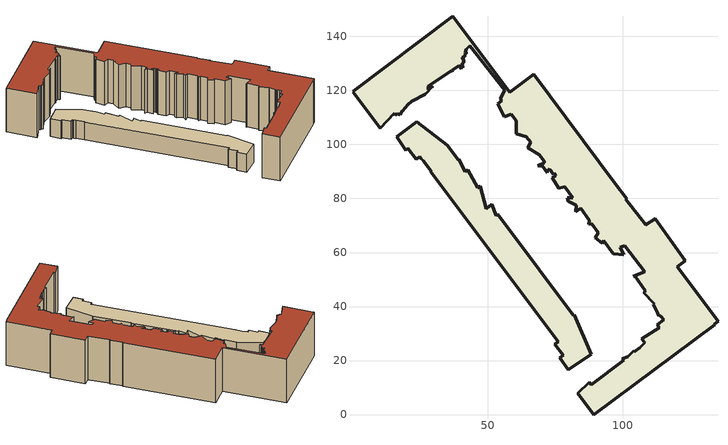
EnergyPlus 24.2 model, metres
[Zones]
Zone_0599100100002320
 floor ground (C_G): 37.06,147.4 58.08,119.32 67.09,126.06 97.27,85.51 97.14,85.42 101.45,79.89 101.1,79.68 108.52,70.23 111.9,72.58 123.11,56.96 120.15,54.76 135.22,34.52 133.87,33.5 134.01,33.33 89.3,0 83.35,7.97 87.58,11.99 88.28,11.01 100.24,20.09 99.86,20.6 101.75,21.34 103.99,23.59 104.29,23.19 106.29,24.82 108.13,26.66 107.03,28.13 113.55,32.17 112.77,33.32 115.11,35.06 114.24,36.24 113.55,36.82 113.31,36.58 112.97,37.31 112.81,37.45 112.9,37.48 111.31,40.9 111.53,41.07 111.5,41.15 107.69,45.11 108.06,45.39 108.26,45.89 104.43,51.31 103.93,51.27 108.1,52.82 100.77,62.52 98.99,61.86 100.31,59.15 96.52,59.48 92.98,64.39 92.38,63.51 89.83,65.49 90.89,67.28 88.48,70.62 87.31,70.37 87.58,71.87 84.36,76.34 82.61,75.1 82.8,77.44 79.7,78.95 79.32,80.35 81.47,80.2 78.56,84.27 76.21,83.78 73.77,87.73 75.14,88.42 74.51,89.28 74.18,89.04 73.75,89.65 73.22,90.46 72.23,90.78 72.01,89.5 70.16,92.18 68.5,92.15 70.85,93.3 70.84,93.74 69.12,96.15 64.79,98.85 65.85,100.75 64.3,102.95 60.55,103.89 60.49,108.82 58.7,111.27 56.11,110.25 53.68,114.99 55.1,116.21 54.56,116.94 56.24,120.16 43.3,136.64 41.92,135.19 41.7,133.99 42.42,134.18 41.64,133.69 41.42,132.51 40.47,132.35 41.15,131.05 41.01,130.3 40.54,129.99 40.74,128.36 40.15,128.64 40.14,128.13 39.54,128.92 39.21,129.08 36.81,127.46 36.75,126.98 36.47,127.22 27.98,121.47 27.93,120.35 28.04,120.38 29.53,121.49 26.9,118.51 21.8,115.98 20.37,114.76 18.52,112.54 18.32,112.56 17.54,111.03 16.51,111.46 15.8,110.86 15.27,111.61 10.13,105.94 0.2,119.42 0.38,119.53 0.08,119.75 z0; 53.75,74.13 69.13,53.6 69.06,53.55 81.68,36.78 81.92,36.95 88.27,22.26 79.86,16.64 76.64,20.99 77.86,21.9 74.81,26 76.03,26.91 28.81,89.9 29.02,90.06 26.06,94 25.26,94.65 24.72,95.37 23.48,94.44 20.38,98.56 19.56,97.94 16.23,102.8 23.68,108.48 34.92,99.77 38.99,94.34 39.15,94.46 41.61,89.93 42.51,90.6 46.35,83.91 47.27,84.6 49.34,76.22 51.5,77.86 53.14,73.63 z0
 wall outside (C_F): 89.3,0 134.01,33.33 133.87,33.5 135.22,34.52 120.15,54.76 123.11,56.96 111.9,72.58 108.52,70.23 101.1,79.68 101.45,79.89 97.14,85.42 97.27,85.51 67.09,126.06 58.08,119.32 37.06,147.4 0.08,119.75 0.38,119.53 0.2,119.42 10.13,105.94 15.27,111.61 15.8,110.86 16.51,111.46 17.54,111.03 18.32,112.56 18.52,112.54 20.37,114.76 21.8,115.98 26.9,118.51 29.53,121.49 28.04,120.38 27.93,120.35 27.98,121.47 36.47,127.22 36.75,126.98 36.81,127.46 39.21,129.08 39.54,128.92 40.14,128.13 40.15,128.64 40.74,128.36 40.54,129.99 41.01,130.3 41.15,131.05 40.47,132.35 41.42,132.51 41.64,133.69 42.42,134.18 41.7,133.99 41.92,135.19 43.3,136.64 56.24,120.16 54.56,116.94 55.1,116.21 53.68,114.99 56.11,110.25 58.7,111.27 60.49,108.82 60.55,103.89 64.3,102.95 65.85,100.75 64.79,98.85 69.12,96.15 70.84,93.74 70.85,93.3 68.5,92.15 70.16,92.18 72.01,89.5 72.23,90.78 73.22,90.46 73.75,89.65 74.18,89.04 74.51,89.28 75.14,88.42 73.77,87.73 76.21,83.78 78.56,84.27 81.47,80.2 79.32,80.35 79.7,78.95 82.8,77.44 82.61,75.1 84.36,76.34 87.58,71.87 87.31,70.37 88.48,70.62 90.89,67.28 89.83,65.49 92.38,63.51 92.98,64.39 96.52,59.48 100.31,59.15 98.99,61.86 100.77,62.52 108.1,52.82 103.93,51.27 104.43,51.31 108.26,45.89 108.06,45.39 107.69,45.11 111.5,41.15 111.53,41.07 111.31,40.9 112.9,37.48 112.81,37.45 112.97,37.31 113.31,36.58 113.55,36.82 114.24,36.24 115.11,35.06 112.77,33.32 113.55,32.17 107.03,28.13 108.13,26.66 106.29,24.82 104.29,23.19 103.99,23.59 101.75,21.34 99.86,20.6 100.24,20.09 88.28,11.01 87.58,11.99 83.35,7.97 89.3,0 z0:27.08; 20.38,98.56 23.48,94.44 24.72,95.37 25.26,94.65 26.06,94 29.02,90.06 28.81,89.9 76.03,26.91 74.81,26 77.86,21.9 76.64,20.99 79.86,16.64 88.27,22.26 81.92,36.95 81.68,36.78 69.06,53.55 69.13,53.6 53.75,74.13 53.14,73.63 51.5,77.86 49.34,76.22 47.27,84.6 46.35,83.91 42.51,90.6 41.61,89.93 39.15,94.46 38.99,94.34 34.92,99.77 23.68,108.48 16.23,102.8 19.56,97.94 20.38,98.56 z0:11.15; 69.13,53.6 53.75,74.13 53.14,73.63 51.5,77.86 49.34,76.22 47.27,84.6 46.35,83.91 42.51,90.6 41.61,89.93 39.15,94.46 38.99,94.34 34.92,99.77 23.68,108.48 16.23,102.8 19.56,97.94 20.38,98.56 23.48,94.44 24.72,95.37 25.26,94.65 26.06,94 29.02,90.06 28.81,89.9 76.03,26.91 74.81,26 77.86,21.9 76.64,20.99 79.86,16.64 88.27,22.26 81.92,36.95 81.68,36.78 69.06,53.55 z11.15
 roof outside (C_R): 58.08,119.32 37.06,147.4 0.08,119.75 0.38,119.53 0.2,119.42 10.13,105.94 15.27,111.61 15.8,110.86 16.51,111.46 17.54,111.03 18.32,112.56 18.52,112.54 20.37,114.76 21.8,115.98 26.9,118.51 29.53,121.49 28.04,120.38 27.93,120.35 27.98,121.47 36.47,127.22 36.75,126.98 36.81,127.46 39.21,129.08 39.54,128.92 40.14,128.13 40.15,128.64 40.74,128.36 40.54,129.99 41.01,130.3 41.15,131.05 40.47,132.35 41.42,132.51 41.64,133.69 42.42,134.18 41.7,133.99 41.92,135.19 43.3,136.64 56.24,120.16 54.56,116.94 55.1,116.21 53.68,114.99 56.11,110.25 58.7,111.27 60.49,108.82 60.55,103.89 64.3,102.95 65.85,100.75 64.79,98.85 69.12,96.15 70.84,93.74 70.85,93.3 68.5,92.15 70.16,92.18 72.01,89.5 72.23,90.78 73.22,90.46 73.75,89.65 74.18,89.04 74.51,89.28 75.14,88.42 73.77,87.73 76.21,83.78 78.56,84.27 81.47,80.2 79.32,80.35 79.7,78.95 82.8,77.44 82.61,75.1 84.36,76.34 87.58,71.87 87.31,70.37 88.48,70.62 90.89,67.28 89.83,65.49 92.38,63.51 92.98,64.39 96.52,59.48 100.31,59.15 98.99,61.86 100.77,62.52 108.1,52.82 103.93,51.27 104.43,51.31 108.26,45.89 108.06,45.39 107.69,45.11 111.5,41.15 111.53,41.07 111.31,40.9 112.9,37.48 112.81,37.45 112.97,37.31 113.31,36.58 113.55,36.82 114.24,36.24 115.11,35.06 112.77,33.32 113.55,32.17 107.03,28.13 108.13,26.66 106.29,24.82 104.29,23.19 103.99,23.59 101.75,21.34 99.86,20.6 100.24,20.09 88.28,11.01 87.58,11.99 83.35,7.97 89.3,0 134.01,33.33 133.87,33.5 135.22,34.52 120.15,54.76 123.11,56.96 111.9,72.58 108.52,70.23 101.1,79.68 101.45,79.89 97.14,85.42 97.27,85.51 67.09,126.06 z27.08
[BUILDING]
Pand.0599100100002320: North Axis=0; Terrain=City; Loads Convergence Tolerance Value=0.04; Temperature Convergence Tolerance Value=0.4; Solar Distribution=FullExterior; Maximum Number of Warmup Days=25; Minimum Number of Warmup Days=1
[Site:Location]
Rotterdam.The.Hague.AP_ZH_NLD Design_Conditions: Latitude=51.96; Longitude=4.45; Time Zone=1; Elevation=-4.5
[SITE:GROUNDTEMPERATURE:BUILDINGSURFACE]
18, 18, 18, 18, 18, 18, 18, 18, 18, 18, 18, 18
[MATERIAL] Thermal Absorptance=0.9; Solar Absorptance=0.7; Visible Absorptance=0.7
Name | Roughness | Thickness | Conductivity | Density | Specific Heat
G.TC.2006-2014 | MediumSmooth | 0.15 | 0.06 | 540 | 1210
F.TC.2006-2014 | Rough | 0.3 | 0.12 | 1920 | 840
R.TC.2006-2014 | MediumRough | 0.2 | 0.08 | 1500 | 1000
[CONSTRUCTION]
C_G: G.TC.2006-2014
C_F: F.TC.2006-2014
C_R: R.TC.2006-2014
[ZONE]
Zone_0599100100002320: Type=1; Multiplier=1; Ceiling Height=Autocalculate; Volume=Autocalculate; Floor Area=autocalculate; Part of Total Floor Area=Yes
[ZONEINFILTRATION:DESIGNFLOWRATE]
Infil_Zone_0599100100002320: Zone or ZoneList or Space or SpaceList=Zone_0599100100002320; Schedule=AlwaysOn; Design Flow Rate Calculation Method=Flow/Area; Flow Rate per Floor Area=0.0015; Constant Term Coefficient=1; Temperature Term Coefficient=0; Velocity Term Coefficient=0; Velocity Squared Term Coefficient=0
[HVACTEMPLATE:ZONE:IDEALLOADSAIRSYSTEM]
Zone_0599100100002320: Maximum Heating Supply Air Temperature=50; Minimum Cooling Supply Air Temperature=13; Maximum Heating Supply Air Humidity Ratio=0.0156; Minimum Cooling Supply Air Humidity Ratio=0.0077; Heating Limit=NoLimit; Cooling Limit=NoLimit; Dehumidification Control Type=ConstantSensibleHeatRatio; Cooling Sensible Heat Ratio=0.7; Dehumidification Setpoint=60; Humidification Control Type=None; Humidification Setpoint=30; Outdoor Air Method=None; Outdoor Air Flow Rate per Person=0.00944; Outdoor Air Flow Rate per Zone Floor Area=0; Outdoor Air Flow Rate per Zone=0; Demand Controlled Ventilation Type=None; Outdoor Air Economizer Type=NoEconomizer; Heat Recovery Type=None; Sensible Heat Recovery Effectiveness=0.7; Latent Heat Recovery Effectiveness=0.65
[ZONECONTROL:THERMOSTAT]
ThermostatControl_Zone_0599100100002320: Zone or ZoneList=Zone_0599100100002320; Control Type Schedule=DualSetpointControlType; Control 1=Thermostat_Zone_0599100100002320; Temperature Difference Between Cutout And Setpoint=0
[THERMOSTATSETPOINT:DUALSETPOINT]
Thermostat_Zone_0599100100002320: Heating Setpoint Temperature Schedule=HeatingSetpoint_Zone_0599100100002320; Cooling Setpoint Temperature Schedule=CoolingSetpoint_Zone_0599100100002320
[SCHEDULE:COMPACT]
HeatingSetpoint_Zone_0599100100002320: Through: 12/31, For: AllDays, Until: 24:00, 21
CoolingSetpoint_Zone_0599100100002320: Through: 12/31, For: AllDays, Until: 24:00, 24
DualSetpointControlType: Through: 12/31, For: AllDays, Until: 24:00, 4
AlwaysOn: Through: 12/31, For: AllDays, Until: 24:00, 1
